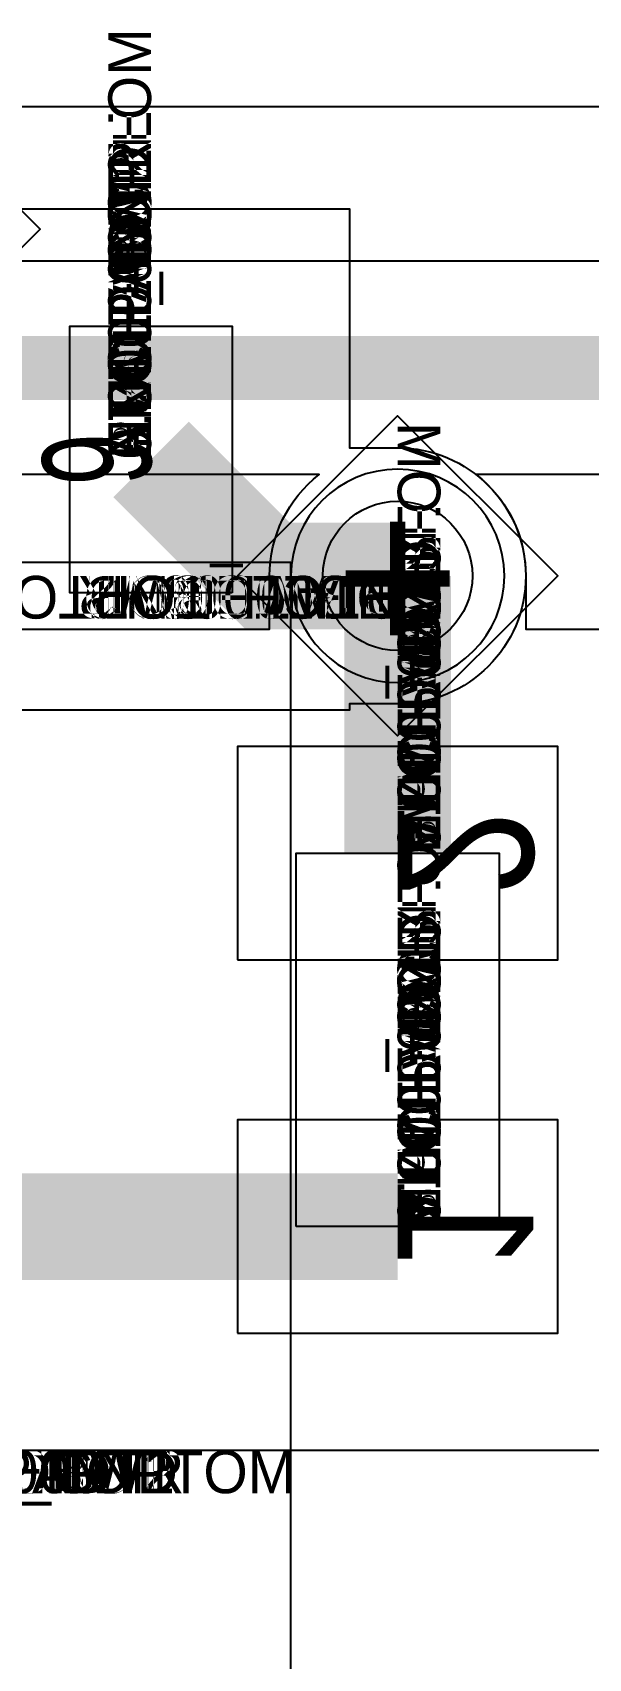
# Model space of a CAD drawing. Extents: x 0 to 323, y 0 to 320.
# Drawn here: x 73.4 to 76.01, y 164.38 to 172 of the extents above; entities that cross this region are included whole.
import ezdxf
from ezdxf.enums import TextEntityAlignment as Align

# ---------------------------------------------------------------- set-up
doc = ezdxf.new("R2010")
doc.units = 0
doc.header["$MEASUREMENT"] = 0
doc.layers.get('0').update_dxf_attribs({"linetype": 'CONTINUOUS'})
for name, color, linetype in [('CDN_FIGURES', 7, 'CONTINUOUS'), ('ETCH_BOTTOM', 7, 'CONTINUOUS'), ('ETCH_GND', 3, 'CONTINUOUS'), ('ETCH_INT1', 4, 'CONTINUOUS'), ('ETCH_INT2', 5, 'CONTINUOUS'), ('ETCH_PWR', 6, 'CONTINUOUS'), ('ETCH_TOP', 2, 'CONTINUOUS'), ('MANUFACTURING_NCLEGEND-1-6', 8, 'CONTINUOUS'), ('PACKAGE_GEOMETRY_ASSEMBLY_TOP', 11, 'CONTINUOUS'), ('PACKAGE_GEOMETRY_PIN_NUMBER', 9, 'CONTINUOUS')]:
    doc.layers.add(name, color=color, linetype=linetype)

# ---------------------------------------------------------------- blocks, each defined once
blk = doc.blocks.new('PAD_INFO')
for tag in ['SHAPE_TYPE', 'PAD_HEIGHT', 'PAD_LAYER', 'PAD_TYPE', 'PAD_WIDTH']:
    blk.add_attdef(tag, (0, 0), '', height=0.2)
at = {"flags": 2}
blk.add_attdef('CDN_TYPE', (0, 0), '', height=0.2, dxfattribs=at)
blk = doc.blocks.new('DRILL_INFO')
at = {"flags": 2}
blk.add_attdef('CDN_TYPE', (0, 0), '', height=0.2, dxfattribs=at)
for tag in ['FSHAPE', 'FCHAR', 'DRILL_HEIGHT', 'DIAMETER', 'PLATED', 'DRILL_WIDTH']:
    blk.add_attdef(tag, (0, 0), '', height=0.2)
blk = doc.blocks.new('VIA0700X0300')
at = {"layer": 'ETCH_BOTTOM'}
blk.add_circle((0, 0), 0.35, dxfattribs=at)
at = {"layer": 'ETCH_GND'}
blk.add_circle((0, 0), 0.35, dxfattribs=at)
at = {"layer": 'ETCH_INT1'}
blk.add_circle((0, 0), 0.35, dxfattribs=at)
at = {"layer": 'ETCH_INT2'}
blk.add_circle((0, 0), 0.35, dxfattribs=at)
at = {"layer": 'ETCH_PWR'}
blk.add_circle((0, 0), 0.35, dxfattribs=at)
at = {"layer": 'ETCH_TOP'}
blk.add_circle((0, 0), 0.35, dxfattribs=at)
ref = blk.add_blockref('PAD_INFO', (0, 0))
ref.add_attrib('PAD_LAYER', 'ETCH_TOP', (0, 0), dxfattribs={"height": 0.2})
ref.add_attrib('SHAPE_TYPE', 'NULL', (0, 0), dxfattribs={"height": 0.2})
ref.add_attrib('PAD_TYPE', 'ANTIPAD', (0, 0), dxfattribs={"height": 0.2})
ref.add_attrib('PAD_WIDTH', '0.000000', (0, 0), dxfattribs={"height": 0.2})
ref.add_attrib('PAD_HEIGHT', '0.000000', (0, 0), dxfattribs={"height": 0.2})
ref = blk.add_blockref('PAD_INFO', (0, 0))
ref.add_attrib('PAD_LAYER', 'ETCH_GND', (0, 0), dxfattribs={"height": 0.2})
ref.add_attrib('SHAPE_TYPE', 'NULL', (0, 0), dxfattribs={"height": 0.2})
ref.add_attrib('PAD_TYPE', 'ANTIPAD', (0, 0), dxfattribs={"height": 0.2})
ref.add_attrib('PAD_WIDTH', '0.000000', (0, 0), dxfattribs={"height": 0.2})
ref.add_attrib('PAD_HEIGHT', '0.000000', (0, 0), dxfattribs={"height": 0.2})
ref = blk.add_blockref('PAD_INFO', (0, 0))
ref.add_attrib('PAD_LAYER', 'ETCH_INT1', (0, 0), dxfattribs={"height": 0.2})
ref.add_attrib('SHAPE_TYPE', 'NULL', (0, 0), dxfattribs={"height": 0.2})
ref.add_attrib('PAD_TYPE', 'ANTIPAD', (0, 0), dxfattribs={"height": 0.2})
ref.add_attrib('PAD_WIDTH', '0.000000', (0, 0), dxfattribs={"height": 0.2})
ref.add_attrib('PAD_HEIGHT', '0.000000', (0, 0), dxfattribs={"height": 0.2})
ref = blk.add_blockref('PAD_INFO', (0, 0))
ref.add_attrib('PAD_LAYER', 'ETCH_INT2', (0, 0), dxfattribs={"height": 0.2})
ref.add_attrib('SHAPE_TYPE', 'NULL', (0, 0), dxfattribs={"height": 0.2})
ref.add_attrib('PAD_TYPE', 'ANTIPAD', (0, 0), dxfattribs={"height": 0.2})
ref.add_attrib('PAD_WIDTH', '0.000000', (0, 0), dxfattribs={"height": 0.2})
ref.add_attrib('PAD_HEIGHT', '0.000000', (0, 0), dxfattribs={"height": 0.2})
ref = blk.add_blockref('PAD_INFO', (0, 0))
ref.add_attrib('PAD_LAYER', 'ETCH_PWR', (0, 0), dxfattribs={"height": 0.2})
ref.add_attrib('SHAPE_TYPE', 'NULL', (0, 0), dxfattribs={"height": 0.2})
ref.add_attrib('PAD_TYPE', 'ANTIPAD', (0, 0), dxfattribs={"height": 0.2})
ref.add_attrib('PAD_WIDTH', '0.000000', (0, 0), dxfattribs={"height": 0.2})
ref.add_attrib('PAD_HEIGHT', '0.000000', (0, 0), dxfattribs={"height": 0.2})
ref = blk.add_blockref('PAD_INFO', (0, 0))
ref.add_attrib('PAD_LAYER', 'ETCH_BOTTOM', (0, 0), dxfattribs={"height": 0.2})
ref.add_attrib('SHAPE_TYPE', 'NULL', (0, 0), dxfattribs={"height": 0.2})
ref.add_attrib('PAD_TYPE', 'ANTIPAD', (0, 0), dxfattribs={"height": 0.2})
ref.add_attrib('PAD_WIDTH', '0.000000', (0, 0), dxfattribs={"height": 0.2})
ref.add_attrib('PAD_HEIGHT', '0.000000', (0, 0), dxfattribs={"height": 0.2})
ref = blk.add_blockref('PAD_INFO', (0, 0))
ref.add_attrib('PAD_LAYER', 'ETCH_TOP', (0, 0), dxfattribs={"height": 0.2})
ref.add_attrib('SHAPE_TYPE', 'NULL', (0, 0), dxfattribs={"height": 0.2})
ref.add_attrib('PAD_TYPE', 'THERMAL', (0, 0), dxfattribs={"height": 0.2})
ref.add_attrib('PAD_WIDTH', '0.000000', (0, 0), dxfattribs={"height": 0.2})
ref.add_attrib('PAD_HEIGHT', '0.000000', (0, 0), dxfattribs={"height": 0.2})
ref = blk.add_blockref('PAD_INFO', (0, 0))
ref.add_attrib('PAD_LAYER', 'ETCH_GND', (0, 0), dxfattribs={"height": 0.2})
ref.add_attrib('SHAPE_TYPE', 'NULL', (0, 0), dxfattribs={"height": 0.2})
ref.add_attrib('PAD_TYPE', 'THERMAL', (0, 0), dxfattribs={"height": 0.2})
ref.add_attrib('PAD_WIDTH', '0.000000', (0, 0), dxfattribs={"height": 0.2})
ref.add_attrib('PAD_HEIGHT', '0.000000', (0, 0), dxfattribs={"height": 0.2})
ref = blk.add_blockref('PAD_INFO', (0, 0))
ref.add_attrib('PAD_LAYER', 'ETCH_INT1', (0, 0), dxfattribs={"height": 0.2})
ref.add_attrib('SHAPE_TYPE', 'NULL', (0, 0), dxfattribs={"height": 0.2})
ref.add_attrib('PAD_TYPE', 'THERMAL', (0, 0), dxfattribs={"height": 0.2})
ref.add_attrib('PAD_WIDTH', '0.000000', (0, 0), dxfattribs={"height": 0.2})
ref.add_attrib('PAD_HEIGHT', '0.000000', (0, 0), dxfattribs={"height": 0.2})
ref = blk.add_blockref('PAD_INFO', (0, 0))
ref.add_attrib('PAD_LAYER', 'ETCH_INT2', (0, 0), dxfattribs={"height": 0.2})
ref.add_attrib('SHAPE_TYPE', 'NULL', (0, 0), dxfattribs={"height": 0.2})
ref.add_attrib('PAD_TYPE', 'THERMAL', (0, 0), dxfattribs={"height": 0.2})
ref.add_attrib('PAD_WIDTH', '0.000000', (0, 0), dxfattribs={"height": 0.2})
ref.add_attrib('PAD_HEIGHT', '0.000000', (0, 0), dxfattribs={"height": 0.2})
ref = blk.add_blockref('PAD_INFO', (0, 0))
ref.add_attrib('PAD_LAYER', 'ETCH_PWR', (0, 0), dxfattribs={"height": 0.2})
ref.add_attrib('SHAPE_TYPE', 'NULL', (0, 0), dxfattribs={"height": 0.2})
ref.add_attrib('PAD_TYPE', 'THERMAL', (0, 0), dxfattribs={"height": 0.2})
ref.add_attrib('PAD_WIDTH', '0.000000', (0, 0), dxfattribs={"height": 0.2})
ref.add_attrib('PAD_HEIGHT', '0.000000', (0, 0), dxfattribs={"height": 0.2})
ref = blk.add_blockref('PAD_INFO', (0, 0))
ref.add_attrib('PAD_LAYER', 'ETCH_BOTTOM', (0, 0), dxfattribs={"height": 0.2})
ref.add_attrib('SHAPE_TYPE', 'NULL', (0, 0), dxfattribs={"height": 0.2})
ref.add_attrib('PAD_TYPE', 'THERMAL', (0, 0), dxfattribs={"height": 0.2})
ref.add_attrib('PAD_WIDTH', '0.000000', (0, 0), dxfattribs={"height": 0.2})
ref.add_attrib('PAD_HEIGHT', '0.000000', (0, 0), dxfattribs={"height": 0.2})
ref = blk.add_blockref('PAD_INFO', (0, 0))
ref.add_attrib('PAD_LAYER', 'ETCH_TOP', (0, 0), dxfattribs={"height": 0.2})
ref.add_attrib('SHAPE_TYPE', 'CIRCLE', (0, 0), dxfattribs={"height": 0.2})
ref.add_attrib('PAD_TYPE', 'REGULAR', (0, 0), dxfattribs={"height": 0.2})
ref.add_attrib('PAD_WIDTH', '0.700000', (0, 0), dxfattribs={"height": 0.2})
ref.add_attrib('PAD_HEIGHT', '0.700000', (0, 0), dxfattribs={"height": 0.2})
ref = blk.add_blockref('PAD_INFO', (0, 0))
ref.add_attrib('PAD_LAYER', 'ETCH_GND', (0, 0), dxfattribs={"height": 0.2})
ref.add_attrib('SHAPE_TYPE', 'CIRCLE', (0, 0), dxfattribs={"height": 0.2})
ref.add_attrib('PAD_TYPE', 'REGULAR', (0, 0), dxfattribs={"height": 0.2})
ref.add_attrib('PAD_WIDTH', '0.700000', (0, 0), dxfattribs={"height": 0.2})
ref.add_attrib('PAD_HEIGHT', '0.700000', (0, 0), dxfattribs={"height": 0.2})
ref = blk.add_blockref('PAD_INFO', (0, 0))
ref.add_attrib('PAD_LAYER', 'ETCH_INT1', (0, 0), dxfattribs={"height": 0.2})
ref.add_attrib('SHAPE_TYPE', 'CIRCLE', (0, 0), dxfattribs={"height": 0.2})
ref.add_attrib('PAD_TYPE', 'REGULAR', (0, 0), dxfattribs={"height": 0.2})
ref.add_attrib('PAD_WIDTH', '0.700000', (0, 0), dxfattribs={"height": 0.2})
ref.add_attrib('PAD_HEIGHT', '0.700000', (0, 0), dxfattribs={"height": 0.2})
ref = blk.add_blockref('PAD_INFO', (0, 0))
ref.add_attrib('PAD_LAYER', 'ETCH_INT2', (0, 0), dxfattribs={"height": 0.2})
ref.add_attrib('SHAPE_TYPE', 'CIRCLE', (0, 0), dxfattribs={"height": 0.2})
ref.add_attrib('PAD_TYPE', 'REGULAR', (0, 0), dxfattribs={"height": 0.2})
ref.add_attrib('PAD_WIDTH', '0.700000', (0, 0), dxfattribs={"height": 0.2})
ref.add_attrib('PAD_HEIGHT', '0.700000', (0, 0), dxfattribs={"height": 0.2})
ref = blk.add_blockref('PAD_INFO', (0, 0))
ref.add_attrib('PAD_LAYER', 'ETCH_PWR', (0, 0), dxfattribs={"height": 0.2})
ref.add_attrib('SHAPE_TYPE', 'CIRCLE', (0, 0), dxfattribs={"height": 0.2})
ref.add_attrib('PAD_TYPE', 'REGULAR', (0, 0), dxfattribs={"height": 0.2})
ref.add_attrib('PAD_WIDTH', '0.700000', (0, 0), dxfattribs={"height": 0.2})
ref.add_attrib('PAD_HEIGHT', '0.700000', (0, 0), dxfattribs={"height": 0.2})
ref = blk.add_blockref('PAD_INFO', (0, 0))
ref.add_attrib('PAD_LAYER', 'ETCH_BOTTOM', (0, 0), dxfattribs={"height": 0.2})
ref.add_attrib('SHAPE_TYPE', 'CIRCLE', (0, 0), dxfattribs={"height": 0.2})
ref.add_attrib('PAD_TYPE', 'REGULAR', (0, 0), dxfattribs={"height": 0.2})
ref.add_attrib('PAD_WIDTH', '0.700000', (0, 0), dxfattribs={"height": 0.2})
ref.add_attrib('PAD_HEIGHT', '0.700000', (0, 0), dxfattribs={"height": 0.2})
ref = blk.add_blockref('DRILL_INFO', (0, 0))
ref.add_attrib('DIAMETER', '0.300000', (0, 0), dxfattribs={"height": 0.2})
ref.add_attrib('PLATED', 'PLATED', (0, 0), dxfattribs={"height": 0.2})
ref.add_attrib('FSHAPE', 'DIAMOND', (0, 0), dxfattribs={"height": 0.2})
ref.add_attrib('FCHAR', '+', (0, 0), dxfattribs={"height": 0.2})
ref.add_attrib('DRILL_WIDTH', '1.500000', (0, 0), dxfattribs={"height": 0.2})
ref.add_attrib('DRILL_HEIGHT', '1.500000', (0, 0), dxfattribs={"height": 0.2})
for tag in ['CDN_TYPE', 'PIN']:
    blk.add_attdef(tag, (0, 0), '', height=0.2)
at = {"flags": 2}
for tag in ['PSTKNAME', 'BBV']:
    blk.add_attdef(tag, (0, 0), '', height=0.2, dxfattribs=at)
blk = doc.blocks.new('FIGURE_DIAMOND')
at = {"layer": 'CDN_FIGURES'}
blk.add_lwpolyline([(-0.5, 0), (0, 0.5), (0.5, 0), (0, -0.5)], close=True, dxfattribs=at)
blk = doc.blocks.new('RC1000X1500TS')
at = {"layer": 'ETCH_TOP'}
blk.add_lwpolyline([(-0.5, -0.75), (-0.5, 0.75), (0.5, 0.75), (0.5, -0.75)], close=True, dxfattribs=at)
ref = blk.add_blockref('PAD_INFO', (0, 0))
ref.add_attrib('PAD_LAYER', 'ETCH_TOP', (0, 0), dxfattribs={"height": 0.2})
ref.add_attrib('SHAPE_TYPE', 'NULL', (0, 0), dxfattribs={"height": 0.2})
ref.add_attrib('PAD_TYPE', 'ANTIPAD', (0, 0), dxfattribs={"height": 0.2})
ref.add_attrib('PAD_WIDTH', '0.000000', (0, 0), dxfattribs={"height": 0.2})
ref.add_attrib('PAD_HEIGHT', '0.000000', (0, 0), dxfattribs={"height": 0.2})
ref = blk.add_blockref('PAD_INFO', (0, 0))
ref.add_attrib('PAD_LAYER', 'ETCH_GND', (0, 0), dxfattribs={"height": 0.2})
ref.add_attrib('SHAPE_TYPE', 'NULL', (0, 0), dxfattribs={"height": 0.2})
ref.add_attrib('PAD_TYPE', 'ANTIPAD', (0, 0), dxfattribs={"height": 0.2})
ref.add_attrib('PAD_WIDTH', '0.000000', (0, 0), dxfattribs={"height": 0.2})
ref.add_attrib('PAD_HEIGHT', '0.000000', (0, 0), dxfattribs={"height": 0.2})
ref = blk.add_blockref('PAD_INFO', (0, 0))
ref.add_attrib('PAD_LAYER', 'ETCH_INT1', (0, 0), dxfattribs={"height": 0.2})
ref.add_attrib('SHAPE_TYPE', 'NULL', (0, 0), dxfattribs={"height": 0.2})
ref.add_attrib('PAD_TYPE', 'ANTIPAD', (0, 0), dxfattribs={"height": 0.2})
ref.add_attrib('PAD_WIDTH', '0.000000', (0, 0), dxfattribs={"height": 0.2})
ref.add_attrib('PAD_HEIGHT', '0.000000', (0, 0), dxfattribs={"height": 0.2})
ref = blk.add_blockref('PAD_INFO', (0, 0))
ref.add_attrib('PAD_LAYER', 'ETCH_INT2', (0, 0), dxfattribs={"height": 0.2})
ref.add_attrib('SHAPE_TYPE', 'NULL', (0, 0), dxfattribs={"height": 0.2})
ref.add_attrib('PAD_TYPE', 'ANTIPAD', (0, 0), dxfattribs={"height": 0.2})
ref.add_attrib('PAD_WIDTH', '0.000000', (0, 0), dxfattribs={"height": 0.2})
ref.add_attrib('PAD_HEIGHT', '0.000000', (0, 0), dxfattribs={"height": 0.2})
ref = blk.add_blockref('PAD_INFO', (0, 0))
ref.add_attrib('PAD_LAYER', 'ETCH_PWR', (0, 0), dxfattribs={"height": 0.2})
ref.add_attrib('SHAPE_TYPE', 'NULL', (0, 0), dxfattribs={"height": 0.2})
ref.add_attrib('PAD_TYPE', 'ANTIPAD', (0, 0), dxfattribs={"height": 0.2})
ref.add_attrib('PAD_WIDTH', '0.000000', (0, 0), dxfattribs={"height": 0.2})
ref.add_attrib('PAD_HEIGHT', '0.000000', (0, 0), dxfattribs={"height": 0.2})
ref = blk.add_blockref('PAD_INFO', (0, 0))
ref.add_attrib('PAD_LAYER', 'ETCH_BOTTOM', (0, 0), dxfattribs={"height": 0.2})
ref.add_attrib('SHAPE_TYPE', 'NULL', (0, 0), dxfattribs={"height": 0.2})
ref.add_attrib('PAD_TYPE', 'ANTIPAD', (0, 0), dxfattribs={"height": 0.2})
ref.add_attrib('PAD_WIDTH', '0.000000', (0, 0), dxfattribs={"height": 0.2})
ref.add_attrib('PAD_HEIGHT', '0.000000', (0, 0), dxfattribs={"height": 0.2})
ref = blk.add_blockref('PAD_INFO', (0, 0))
ref.add_attrib('PAD_LAYER', 'ETCH_TOP', (0, 0), dxfattribs={"height": 0.2})
ref.add_attrib('SHAPE_TYPE', 'NULL', (0, 0), dxfattribs={"height": 0.2})
ref.add_attrib('PAD_TYPE', 'THERMAL', (0, 0), dxfattribs={"height": 0.2})
ref.add_attrib('PAD_WIDTH', '0.000000', (0, 0), dxfattribs={"height": 0.2})
ref.add_attrib('PAD_HEIGHT', '0.000000', (0, 0), dxfattribs={"height": 0.2})
ref = blk.add_blockref('PAD_INFO', (0, 0))
ref.add_attrib('PAD_LAYER', 'ETCH_GND', (0, 0), dxfattribs={"height": 0.2})
ref.add_attrib('SHAPE_TYPE', 'NULL', (0, 0), dxfattribs={"height": 0.2})
ref.add_attrib('PAD_TYPE', 'THERMAL', (0, 0), dxfattribs={"height": 0.2})
ref.add_attrib('PAD_WIDTH', '0.000000', (0, 0), dxfattribs={"height": 0.2})
ref.add_attrib('PAD_HEIGHT', '0.000000', (0, 0), dxfattribs={"height": 0.2})
ref = blk.add_blockref('PAD_INFO', (0, 0))
ref.add_attrib('PAD_LAYER', 'ETCH_INT1', (0, 0), dxfattribs={"height": 0.2})
ref.add_attrib('SHAPE_TYPE', 'NULL', (0, 0), dxfattribs={"height": 0.2})
ref.add_attrib('PAD_TYPE', 'THERMAL', (0, 0), dxfattribs={"height": 0.2})
ref.add_attrib('PAD_WIDTH', '0.000000', (0, 0), dxfattribs={"height": 0.2})
ref.add_attrib('PAD_HEIGHT', '0.000000', (0, 0), dxfattribs={"height": 0.2})
ref = blk.add_blockref('PAD_INFO', (0, 0))
ref.add_attrib('PAD_LAYER', 'ETCH_INT2', (0, 0), dxfattribs={"height": 0.2})
ref.add_attrib('SHAPE_TYPE', 'NULL', (0, 0), dxfattribs={"height": 0.2})
ref.add_attrib('PAD_TYPE', 'THERMAL', (0, 0), dxfattribs={"height": 0.2})
ref.add_attrib('PAD_WIDTH', '0.000000', (0, 0), dxfattribs={"height": 0.2})
ref.add_attrib('PAD_HEIGHT', '0.000000', (0, 0), dxfattribs={"height": 0.2})
ref = blk.add_blockref('PAD_INFO', (0, 0))
ref.add_attrib('PAD_LAYER', 'ETCH_PWR', (0, 0), dxfattribs={"height": 0.2})
ref.add_attrib('SHAPE_TYPE', 'NULL', (0, 0), dxfattribs={"height": 0.2})
ref.add_attrib('PAD_TYPE', 'THERMAL', (0, 0), dxfattribs={"height": 0.2})
ref.add_attrib('PAD_WIDTH', '0.000000', (0, 0), dxfattribs={"height": 0.2})
ref.add_attrib('PAD_HEIGHT', '0.000000', (0, 0), dxfattribs={"height": 0.2})
ref = blk.add_blockref('PAD_INFO', (0, 0))
ref.add_attrib('PAD_LAYER', 'ETCH_BOTTOM', (0, 0), dxfattribs={"height": 0.2})
ref.add_attrib('SHAPE_TYPE', 'NULL', (0, 0), dxfattribs={"height": 0.2})
ref.add_attrib('PAD_TYPE', 'THERMAL', (0, 0), dxfattribs={"height": 0.2})
ref.add_attrib('PAD_WIDTH', '0.000000', (0, 0), dxfattribs={"height": 0.2})
ref.add_attrib('PAD_HEIGHT', '0.000000', (0, 0), dxfattribs={"height": 0.2})
ref = blk.add_blockref('PAD_INFO', (0, 0))
ref.add_attrib('PAD_LAYER', 'ETCH_GND', (0, 0), dxfattribs={"height": 0.2})
ref.add_attrib('SHAPE_TYPE', 'NULL', (0, 0), dxfattribs={"height": 0.2})
ref.add_attrib('PAD_TYPE', 'REGULAR', (0, 0), dxfattribs={"height": 0.2})
ref.add_attrib('PAD_WIDTH', '0.000000', (0, 0), dxfattribs={"height": 0.2})
ref.add_attrib('PAD_HEIGHT', '0.000000', (0, 0), dxfattribs={"height": 0.2})
ref = blk.add_blockref('PAD_INFO', (0, 0))
ref.add_attrib('PAD_LAYER', 'ETCH_INT1', (0, 0), dxfattribs={"height": 0.2})
ref.add_attrib('SHAPE_TYPE', 'NULL', (0, 0), dxfattribs={"height": 0.2})
ref.add_attrib('PAD_TYPE', 'REGULAR', (0, 0), dxfattribs={"height": 0.2})
ref.add_attrib('PAD_WIDTH', '0.000000', (0, 0), dxfattribs={"height": 0.2})
ref.add_attrib('PAD_HEIGHT', '0.000000', (0, 0), dxfattribs={"height": 0.2})
ref = blk.add_blockref('PAD_INFO', (0, 0))
ref.add_attrib('PAD_LAYER', 'ETCH_INT2', (0, 0), dxfattribs={"height": 0.2})
ref.add_attrib('SHAPE_TYPE', 'NULL', (0, 0), dxfattribs={"height": 0.2})
ref.add_attrib('PAD_TYPE', 'REGULAR', (0, 0), dxfattribs={"height": 0.2})
ref.add_attrib('PAD_WIDTH', '0.000000', (0, 0), dxfattribs={"height": 0.2})
ref.add_attrib('PAD_HEIGHT', '0.000000', (0, 0), dxfattribs={"height": 0.2})
ref = blk.add_blockref('PAD_INFO', (0, 0))
ref.add_attrib('PAD_LAYER', 'ETCH_PWR', (0, 0), dxfattribs={"height": 0.2})
ref.add_attrib('SHAPE_TYPE', 'NULL', (0, 0), dxfattribs={"height": 0.2})
ref.add_attrib('PAD_TYPE', 'REGULAR', (0, 0), dxfattribs={"height": 0.2})
ref.add_attrib('PAD_WIDTH', '0.000000', (0, 0), dxfattribs={"height": 0.2})
ref.add_attrib('PAD_HEIGHT', '0.000000', (0, 0), dxfattribs={"height": 0.2})
ref = blk.add_blockref('PAD_INFO', (0, 0))
ref.add_attrib('PAD_LAYER', 'ETCH_BOTTOM', (0, 0), dxfattribs={"height": 0.2})
ref.add_attrib('SHAPE_TYPE', 'NULL', (0, 0), dxfattribs={"height": 0.2})
ref.add_attrib('PAD_TYPE', 'REGULAR', (0, 0), dxfattribs={"height": 0.2})
ref.add_attrib('PAD_WIDTH', '0.000000', (0, 0), dxfattribs={"height": 0.2})
ref.add_attrib('PAD_HEIGHT', '0.000000', (0, 0), dxfattribs={"height": 0.2})
ref = blk.add_blockref('DRILL_INFO', (0, 0))
ref.add_attrib('DIAMETER', '0.000000', (0, 0), dxfattribs={"height": 0.2})
ref.add_attrib('PLATED', 'PLATED', (0, 0), dxfattribs={"height": 0.2})
ref.add_attrib('FSHAPE', 'NULL', (0, 0), dxfattribs={"height": 0.2})
ref.add_attrib('DRILL_WIDTH', '0.000000', (0, 0), dxfattribs={"height": 0.2})
ref.add_attrib('DRILL_HEIGHT', '0.000000', (0, 0), dxfattribs={"height": 0.2})
ref = blk.add_blockref('PAD_INFO', (0, 0))
ref.add_attrib('PAD_LAYER', 'ETCH_TOP', (0, 0), dxfattribs={"height": 0.2})
ref.add_attrib('SHAPE_TYPE', 'RECTANGLE', (0, 0), dxfattribs={"height": 0.2})
ref.add_attrib('PAD_TYPE', 'REGULAR', (0, 0), dxfattribs={"height": 0.2})
ref.add_attrib('PAD_WIDTH', '1.000000', (0, 0), dxfattribs={"height": 0.2})
ref.add_attrib('PAD_HEIGHT', '1.500000', (0, 0), dxfattribs={"height": 0.2})
for tag in ['CDN_TYPE', 'PIN']:
    blk.add_attdef(tag, (0, 0), '', height=0.2)
at = {"flags": 2}
for tag in ['PSTKNAME', 'BBV']:
    blk.add_attdef(tag, (0, 0), '', height=0.2, dxfattribs=at)
blk = doc.blocks.new('F56')
at = {"layer": 'PACKAGE_GEOMETRY_ASSEMBLY_TOP'}
blk.add_lwpolyline([(0, -0.475), (1.75, -0.475), (1.75, 0.475), (0, 0.475)], close=True, dxfattribs=at)
at = {"layer": 'ETCH_TOP'}
ref = blk.add_blockref('RC1000X1500TS', (0, 0), dxfattribs=at)
ref.add_attrib('CDN_TYPE', 'PIN', (0, 0), dxfattribs={"height": 0.2})
ref.add_attrib('PIN', '1', (0, 0), dxfattribs={"height": 0.2})
ref = blk.add_blockref('RC1000X1500TS', (1.75, 0), dxfattribs=at)
ref.add_attrib('CDN_TYPE', 'PIN', (0, 0), dxfattribs={"height": 0.2})
ref.add_attrib('PIN', '2', (0, 0), dxfattribs={"height": 0.2})
at = {"flags": 2}
for tag in ['SYMBOL_TYPE', 'CDN_TYPE', 'REFDES']:
    blk.add_attdef(tag, (0, 0), '', height=0.2, dxfattribs=at)
blk = doc.blocks.new('RC1250X0760TS')
at = {"layer": 'ETCH_TOP'}
blk.add_lwpolyline([(-0.625, -0.38), (-0.625, 0.38), (0.625, 0.38), (0.625, -0.38)], close=True, dxfattribs=at)
ref = blk.add_blockref('PAD_INFO', (0, 0))
ref.add_attrib('PAD_LAYER', 'ETCH_TOP', (0, 0), dxfattribs={"height": 0.2})
ref.add_attrib('SHAPE_TYPE', 'NULL', (0, 0), dxfattribs={"height": 0.2})
ref.add_attrib('PAD_TYPE', 'ANTIPAD', (0, 0), dxfattribs={"height": 0.2})
ref.add_attrib('PAD_WIDTH', '0.000000', (0, 0), dxfattribs={"height": 0.2})
ref.add_attrib('PAD_HEIGHT', '0.000000', (0, 0), dxfattribs={"height": 0.2})
ref = blk.add_blockref('PAD_INFO', (0, 0))
ref.add_attrib('PAD_LAYER', 'ETCH_GND', (0, 0), dxfattribs={"height": 0.2})
ref.add_attrib('SHAPE_TYPE', 'NULL', (0, 0), dxfattribs={"height": 0.2})
ref.add_attrib('PAD_TYPE', 'ANTIPAD', (0, 0), dxfattribs={"height": 0.2})
ref.add_attrib('PAD_WIDTH', '0.000000', (0, 0), dxfattribs={"height": 0.2})
ref.add_attrib('PAD_HEIGHT', '0.000000', (0, 0), dxfattribs={"height": 0.2})
ref = blk.add_blockref('PAD_INFO', (0, 0))
ref.add_attrib('PAD_LAYER', 'ETCH_INT1', (0, 0), dxfattribs={"height": 0.2})
ref.add_attrib('SHAPE_TYPE', 'NULL', (0, 0), dxfattribs={"height": 0.2})
ref.add_attrib('PAD_TYPE', 'ANTIPAD', (0, 0), dxfattribs={"height": 0.2})
ref.add_attrib('PAD_WIDTH', '0.000000', (0, 0), dxfattribs={"height": 0.2})
ref.add_attrib('PAD_HEIGHT', '0.000000', (0, 0), dxfattribs={"height": 0.2})
ref = blk.add_blockref('PAD_INFO', (0, 0))
ref.add_attrib('PAD_LAYER', 'ETCH_INT2', (0, 0), dxfattribs={"height": 0.2})
ref.add_attrib('SHAPE_TYPE', 'NULL', (0, 0), dxfattribs={"height": 0.2})
ref.add_attrib('PAD_TYPE', 'ANTIPAD', (0, 0), dxfattribs={"height": 0.2})
ref.add_attrib('PAD_WIDTH', '0.000000', (0, 0), dxfattribs={"height": 0.2})
ref.add_attrib('PAD_HEIGHT', '0.000000', (0, 0), dxfattribs={"height": 0.2})
ref = blk.add_blockref('PAD_INFO', (0, 0))
ref.add_attrib('PAD_LAYER', 'ETCH_PWR', (0, 0), dxfattribs={"height": 0.2})
ref.add_attrib('SHAPE_TYPE', 'NULL', (0, 0), dxfattribs={"height": 0.2})
ref.add_attrib('PAD_TYPE', 'ANTIPAD', (0, 0), dxfattribs={"height": 0.2})
ref.add_attrib('PAD_WIDTH', '0.000000', (0, 0), dxfattribs={"height": 0.2})
ref.add_attrib('PAD_HEIGHT', '0.000000', (0, 0), dxfattribs={"height": 0.2})
ref = blk.add_blockref('PAD_INFO', (0, 0))
ref.add_attrib('PAD_LAYER', 'ETCH_BOTTOM', (0, 0), dxfattribs={"height": 0.2})
ref.add_attrib('SHAPE_TYPE', 'NULL', (0, 0), dxfattribs={"height": 0.2})
ref.add_attrib('PAD_TYPE', 'ANTIPAD', (0, 0), dxfattribs={"height": 0.2})
ref.add_attrib('PAD_WIDTH', '0.000000', (0, 0), dxfattribs={"height": 0.2})
ref.add_attrib('PAD_HEIGHT', '0.000000', (0, 0), dxfattribs={"height": 0.2})
ref = blk.add_blockref('PAD_INFO', (0, 0))
ref.add_attrib('PAD_LAYER', 'ETCH_TOP', (0, 0), dxfattribs={"height": 0.2})
ref.add_attrib('SHAPE_TYPE', 'NULL', (0, 0), dxfattribs={"height": 0.2})
ref.add_attrib('PAD_TYPE', 'THERMAL', (0, 0), dxfattribs={"height": 0.2})
ref.add_attrib('PAD_WIDTH', '0.000000', (0, 0), dxfattribs={"height": 0.2})
ref.add_attrib('PAD_HEIGHT', '0.000000', (0, 0), dxfattribs={"height": 0.2})
ref = blk.add_blockref('PAD_INFO', (0, 0))
ref.add_attrib('PAD_LAYER', 'ETCH_GND', (0, 0), dxfattribs={"height": 0.2})
ref.add_attrib('SHAPE_TYPE', 'NULL', (0, 0), dxfattribs={"height": 0.2})
ref.add_attrib('PAD_TYPE', 'THERMAL', (0, 0), dxfattribs={"height": 0.2})
ref.add_attrib('PAD_WIDTH', '0.000000', (0, 0), dxfattribs={"height": 0.2})
ref.add_attrib('PAD_HEIGHT', '0.000000', (0, 0), dxfattribs={"height": 0.2})
ref = blk.add_blockref('PAD_INFO', (0, 0))
ref.add_attrib('PAD_LAYER', 'ETCH_INT1', (0, 0), dxfattribs={"height": 0.2})
ref.add_attrib('SHAPE_TYPE', 'NULL', (0, 0), dxfattribs={"height": 0.2})
ref.add_attrib('PAD_TYPE', 'THERMAL', (0, 0), dxfattribs={"height": 0.2})
ref.add_attrib('PAD_WIDTH', '0.000000', (0, 0), dxfattribs={"height": 0.2})
ref.add_attrib('PAD_HEIGHT', '0.000000', (0, 0), dxfattribs={"height": 0.2})
ref = blk.add_blockref('PAD_INFO', (0, 0))
ref.add_attrib('PAD_LAYER', 'ETCH_INT2', (0, 0), dxfattribs={"height": 0.2})
ref.add_attrib('SHAPE_TYPE', 'NULL', (0, 0), dxfattribs={"height": 0.2})
ref.add_attrib('PAD_TYPE', 'THERMAL', (0, 0), dxfattribs={"height": 0.2})
ref.add_attrib('PAD_WIDTH', '0.000000', (0, 0), dxfattribs={"height": 0.2})
ref.add_attrib('PAD_HEIGHT', '0.000000', (0, 0), dxfattribs={"height": 0.2})
ref = blk.add_blockref('PAD_INFO', (0, 0))
ref.add_attrib('PAD_LAYER', 'ETCH_PWR', (0, 0), dxfattribs={"height": 0.2})
ref.add_attrib('SHAPE_TYPE', 'NULL', (0, 0), dxfattribs={"height": 0.2})
ref.add_attrib('PAD_TYPE', 'THERMAL', (0, 0), dxfattribs={"height": 0.2})
ref.add_attrib('PAD_WIDTH', '0.000000', (0, 0), dxfattribs={"height": 0.2})
ref.add_attrib('PAD_HEIGHT', '0.000000', (0, 0), dxfattribs={"height": 0.2})
ref = blk.add_blockref('PAD_INFO', (0, 0))
ref.add_attrib('PAD_LAYER', 'ETCH_BOTTOM', (0, 0), dxfattribs={"height": 0.2})
ref.add_attrib('SHAPE_TYPE', 'NULL', (0, 0), dxfattribs={"height": 0.2})
ref.add_attrib('PAD_TYPE', 'THERMAL', (0, 0), dxfattribs={"height": 0.2})
ref.add_attrib('PAD_WIDTH', '0.000000', (0, 0), dxfattribs={"height": 0.2})
ref.add_attrib('PAD_HEIGHT', '0.000000', (0, 0), dxfattribs={"height": 0.2})
ref = blk.add_blockref('PAD_INFO', (0, 0))
ref.add_attrib('PAD_LAYER', 'ETCH_TOP', (0, 0), dxfattribs={"height": 0.2})
ref.add_attrib('SHAPE_TYPE', 'RECTANGLE', (0, 0), dxfattribs={"height": 0.2})
ref.add_attrib('PAD_TYPE', 'REGULAR', (0, 0), dxfattribs={"height": 0.2})
ref.add_attrib('PAD_WIDTH', '1.250000', (0, 0), dxfattribs={"height": 0.2})
ref.add_attrib('PAD_HEIGHT', '0.760000', (0, 0), dxfattribs={"height": 0.2})
ref = blk.add_blockref('PAD_INFO', (0, 0))
ref.add_attrib('PAD_LAYER', 'ETCH_GND', (0, 0), dxfattribs={"height": 0.2})
ref.add_attrib('SHAPE_TYPE', 'NULL', (0, 0), dxfattribs={"height": 0.2})
ref.add_attrib('PAD_TYPE', 'REGULAR', (0, 0), dxfattribs={"height": 0.2})
ref.add_attrib('PAD_WIDTH', '0.000000', (0, 0), dxfattribs={"height": 0.2})
ref.add_attrib('PAD_HEIGHT', '0.000000', (0, 0), dxfattribs={"height": 0.2})
ref = blk.add_blockref('PAD_INFO', (0, 0))
ref.add_attrib('PAD_LAYER', 'ETCH_INT1', (0, 0), dxfattribs={"height": 0.2})
ref.add_attrib('SHAPE_TYPE', 'NULL', (0, 0), dxfattribs={"height": 0.2})
ref.add_attrib('PAD_TYPE', 'REGULAR', (0, 0), dxfattribs={"height": 0.2})
ref.add_attrib('PAD_WIDTH', '0.000000', (0, 0), dxfattribs={"height": 0.2})
ref.add_attrib('PAD_HEIGHT', '0.000000', (0, 0), dxfattribs={"height": 0.2})
ref = blk.add_blockref('PAD_INFO', (0, 0))
ref.add_attrib('PAD_LAYER', 'ETCH_INT2', (0, 0), dxfattribs={"height": 0.2})
ref.add_attrib('SHAPE_TYPE', 'NULL', (0, 0), dxfattribs={"height": 0.2})
ref.add_attrib('PAD_TYPE', 'REGULAR', (0, 0), dxfattribs={"height": 0.2})
ref.add_attrib('PAD_WIDTH', '0.000000', (0, 0), dxfattribs={"height": 0.2})
ref.add_attrib('PAD_HEIGHT', '0.000000', (0, 0), dxfattribs={"height": 0.2})
ref = blk.add_blockref('PAD_INFO', (0, 0))
ref.add_attrib('PAD_LAYER', 'ETCH_PWR', (0, 0), dxfattribs={"height": 0.2})
ref.add_attrib('SHAPE_TYPE', 'NULL', (0, 0), dxfattribs={"height": 0.2})
ref.add_attrib('PAD_TYPE', 'REGULAR', (0, 0), dxfattribs={"height": 0.2})
ref.add_attrib('PAD_WIDTH', '0.000000', (0, 0), dxfattribs={"height": 0.2})
ref.add_attrib('PAD_HEIGHT', '0.000000', (0, 0), dxfattribs={"height": 0.2})
ref = blk.add_blockref('PAD_INFO', (0, 0))
ref.add_attrib('PAD_LAYER', 'ETCH_BOTTOM', (0, 0), dxfattribs={"height": 0.2})
ref.add_attrib('SHAPE_TYPE', 'NULL', (0, 0), dxfattribs={"height": 0.2})
ref.add_attrib('PAD_TYPE', 'REGULAR', (0, 0), dxfattribs={"height": 0.2})
ref.add_attrib('PAD_WIDTH', '0.000000', (0, 0), dxfattribs={"height": 0.2})
ref.add_attrib('PAD_HEIGHT', '0.000000', (0, 0), dxfattribs={"height": 0.2})
ref = blk.add_blockref('DRILL_INFO', (0, 0))
ref.add_attrib('DIAMETER', '0.000000', (0, 0), dxfattribs={"height": 0.2})
ref.add_attrib('PLATED', 'PLATED', (0, 0), dxfattribs={"height": 0.2})
ref.add_attrib('FSHAPE', 'NULL', (0, 0), dxfattribs={"height": 0.2})
ref.add_attrib('DRILL_WIDTH', '0.000000', (0, 0), dxfattribs={"height": 0.2})
ref.add_attrib('DRILL_HEIGHT', '0.000000', (0, 0), dxfattribs={"height": 0.2})
for tag in ['CDN_TYPE', 'PIN']:
    blk.add_attdef(tag, (0, 0), '', height=0.2)
at = {"flags": 2}
for tag in ['PSTKNAME', 'BBV']:
    blk.add_attdef(tag, (0, 0), '', height=0.2, dxfattribs=at)
blk = doc.blocks.new('SO-16W')
at = {"layer": 'PACKAGE_GEOMETRY_ASSEMBLY_TOP'}
blk.add_lwpolyline([(-4.113, -5.1), (4.113, -5.1), (4.113, 5.1), (-4.113, 5.1)], close=True, dxfattribs=at)
at = {"layer": 'ETCH_TOP'}
ref = blk.add_blockref('RC1250X0760TS', (-4.726, -4.445), dxfattribs=at)
ref.add_attrib('CDN_TYPE', 'PIN', (0, 0), dxfattribs={"height": 0.2})
ref.add_attrib('PIN', '8', (0, 0), dxfattribs={"height": 0.2})
ref = blk.add_blockref('RC1250X0760TS', (4.596, -4.445), dxfattribs=at)
ref.add_attrib('CDN_TYPE', 'PIN', (0, 0), dxfattribs={"height": 0.2})
ref.add_attrib('PIN', '9', (0, 0), dxfattribs={"height": 0.2})
at = {"flags": 2}
for tag in ['SYMBOL_TYPE', 'CDN_TYPE', 'REFDES']:
    blk.add_attdef(tag, (0, 0), '', height=0.2, dxfattribs=at)

msp = doc.modelspace()

# ---------------------------------------------------------------- linework, layer by layer
at = {"layer": 'ETCH_BOTTOM'}
for points, format in [([(95.0626, 169.1055, 0.3, 0.3, 0), (95.0626, 169.8798, 0.3, 0.3, 0), (93.5369, 171.4055, 0.3, 0.3, 0), (82.5126, 171.4055, 0.3, 0.3, 0), (81.5376, 170.4305, 0.3, 0.3, 0), (60.7876, 170.4305, 0.3, 0.3, 0), (59.4626, 171.7555, 0.3, 0.3, 0)], "xyseb"), ([(91.7315, 170.9054), (82.7197, 170.9054), (81.7447, 169.9304), (75.4795, 169.9304, -0.232298), (75.7127, 169.4555), (75.7127, 169.2056), (76.4127, 169.2056), (76.4127, 165.3554), (73.1251, 165.3554, -1.463426), (72.1001, 165.3554), (71.3125, 165.3554), (71.3125, 167.6146, -0.831918), (71.3125, 168.6964), (71.3125, 169.2056), (74.5125, 169.2056), (74.5125, 169.4555, -0.232298), (74.7457, 169.9304), (60.5805, 169.9304), (59.2555, 171.2554), (55.2022, 171.2554, -6.531002)], "xyb"), ([(75.1126, 168.1555, 0.5, 0.5, 0), (75.1126, 169.4555, 0.5, 0.5, 0)], "xyseb"), ([(72.6126, 166.4055, 0.5, 0.5, 0), (75.1126, 166.4055, 0.5, 0.5, 0)], "xyseb")]:
    msp.add_lwpolyline(points, format=format, dxfattribs=at)
msp.add_lwpolyline([(71.9408, 170.9306, 0.541717), (71.3621, 171.6478), (71.3697, 171.6554), (82.0553, 171.6554), (81.3305, 170.9306), (73.2169, 170.9306, 1.322533), (72.1583, 170.9306)], format="xyb", close=True, dxfattribs=at)
at = {"layer": 'ETCH_GND'}
msp.add_lwpolyline([(75.6127, 169.4555, 1), (74.6125, 169.4555, 1)], format="xyb", close=True, dxfattribs=at)
at = {"layer": 'ETCH_INT1'}
msp.add_lwpolyline([(75.6127, 169.4555, 1), (74.6125, 169.4555, 1)], format="xyb", close=True, dxfattribs=at)
at = {"layer": 'ETCH_INT2'}
msp.add_lwpolyline([(75.6127, 169.4555, 1), (74.6125, 169.4555, 1)], format="xyb", close=True, dxfattribs=at)
at = {"layer": 'ETCH_PWR'}
msp.add_lwpolyline([(75.6127, 169.4555, 1), (74.6125, 169.4555, 1)], format="xyb", close=True, dxfattribs=at)
at = {"layer": 'ETCH_TOP'}
for points, format in [([(66.5627, 173.7054), (66.5627, 171.1766), (69.6488, 171.1766, -0.930242), (70.6464, 171.1766), (70.8223, 171.1766, -0.880303), (72.0129, 171.1766), (74.8877, 171.1766), (74.8877, 170.0556), (75.1126, 170.0556, -1), (75.1126, 168.8554), (74.8877, 168.8554), (74.8877, 168.8264), (68.2354, 168.8264, -0.735068), (67.0898, 168.8264), (65.6677, 168.8264), (65.6677, 168.6041), (68.1662, 166.1056), (70.5612, 166.1056), (74.5627, 162.1041)], "xyb"), ([(75.1126, 169.4555, 0.5, 0.5, 0), (74.5036, 169.4555, 0.5, 0.5, 0), (73.9576, 170.0015, 0.5, 0.5, 0)], "xyseb")]:
    msp.add_lwpolyline(points, format=format, dxfattribs=at)

# ---------------------------------------------------------------- block references
at = {"rotation": 90}
msp.add_blockref('SO-16W', (69.5126, 165.4055), dxfattribs=at)
at = {"xscale": -1, "rotation": 270}
msp.add_blockref('F56', (75.1126, 166.4055), dxfattribs=at)
at = {"layer": 'ETCH_TOP', "rotation": 180}
msp.add_blockref('VIA0700X0300', (75.1126, 169.4555), dxfattribs=at)
at = {"layer": 'ETCH_TOP'}
msp.add_blockref('VIA0700X0300', (72.6126, 165.1555), dxfattribs=at)
at = {"layer": 'MANUFACTURING_NCLEGEND-1-6', "xscale": 1.5, "yscale": 1.5}
for p in [(72.6876, 171.0805), (75.1126, 169.4555)]:
    msp.add_blockref('FIGURE_DIAMOND', p, dxfattribs=at)

# ---------------------------------------------------------------- texts
at = {"layer": 'MANUFACTURING_NCLEGEND-1-6'}
msp.add_text('+', height=0.75, dxfattribs=at).set_placement((75.1126, 169.4555), align=Align.MIDDLE_CENTER)
at = {"layer": 'PACKAGE_GEOMETRY_PIN_NUMBER', "width": 0.649606}
msp.add_text('9', height=0.508, rotation=90, dxfattribs=at).set_placement((73.9576, 170.0015), align=Align.CENTER)
at = {"layer": 'PACKAGE_GEOMETRY_PIN_NUMBER', "text_generation_flag": 2, "width": 0.88}
for s, p in [('2', (75.1126, 168.1555)), ('1', (75.1126, 166.4055))]:
    msp.add_text(s, height=0.635, rotation=270, dxfattribs=at).set_placement(p, align=Align.CENTER)

doc.saveas('drawing.dxf')
